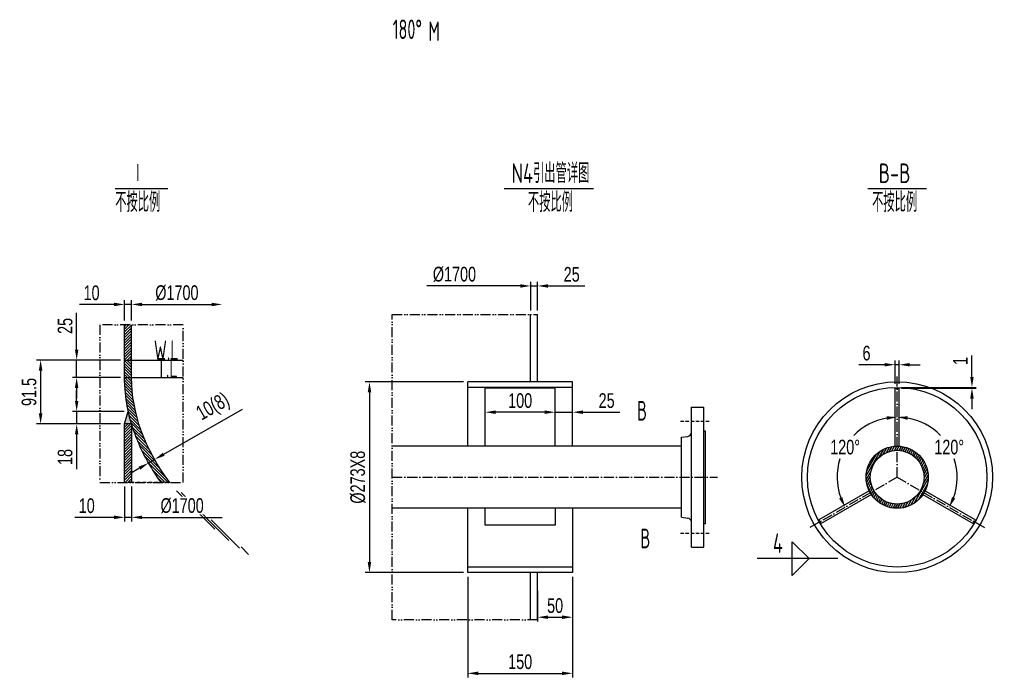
# Model space of a CAD drawing. Header units: millimetres. Extents: x 35105 to 454747, y -53554 to 1224.
# Drawn here: x 438049 to 441530, y -49818 to -47465 of the extents above; entities that cross this region are included whole.
import ezdxf
from ezdxf.enums import TextEntityAlignment as Align

# ---------------------------------------------------------------- set-up
doc = ezdxf.new("R2010")
doc.units = ezdxf.units.MM
for name, pattern in [('ACAD_ISO10W100', [18, 12, -3, 0, -3]), ('ACAD_ISO12W100', [21, 12, -3, 0, -3, 0, -3]), ('PHANTOM', [63.5, 31.75, -6.35, 6.35, -6.35, 6.35, -6.35])]:
    doc.linetypes.add(name, pattern=pattern)
doc.layers.get('Defpoints').update_dxf_attribs({"lineweight": 18})
for name, color, linetype, lineweight in [('04细实线', 1, 'Continuous', 13), ('中心线', 1, 'ACAD_ISO10W100', 18), ('剖面线', 7, 'Continuous', 18), ('双点划线', 3, 'ACAD_ISO12W100', 18), ('标注', 7, 'Continuous', 18), ('细实线', 7, 'Continuous', 18)]:
    doc.layers.add(name, color=color, linetype=linetype, lineweight=lineweight)
doc.layers.add('标题栏', color=3, linetype='Continuous')
doc.styles.add('HGCAD', font='HGCAD.SHX', dxfattribs={"width": 0.75, "bigfont": 'HGCADHZ.SHX'})
doc.styles.add('HZ', font='gbenor.shx', dxfattribs={"width": 0.9, "bigfont": 'gbcbig.shx'})
doc.dimstyles.new('LCR-1-15', dxfattribs={"dimscale": 15, "dimtxt": 3.5, "dimasz": 2.5, "dimexe": 1, "dimexo": 1, "dimgap": 1, "dimtad": 1, "dimdec": 1, "dimdsep": 46, "dimtxsty": 'HZ', "dimcen": 0, "dimclrd": 1, "dimclre": 1, "dimclrt": 1, "dimadec": 1, "dimazin": 2, "dimtm": 1e-09, "dimtfac": 0.5, "dimtdec": 1, "dimtmove": 0, "dimatfit": 3, "dimfxl": 1, "dimtfill": 1, "dimlwd": -1, "dimlwe": -1, "dimarcsym": 1})
doc.dimstyles.new('LCR-1-15$2', dxfattribs={"dimscale": 15, "dimtxt": 3.5, "dimasz": 2.5, "dimexe": 1, "dimexo": 1, "dimgap": 1, "dimtad": 0, "dimtih": 1, "dimtoh": 1, "dimdec": 1, "dimdsep": 46, "dimtxsty": 'HZ', "dimcen": 0, "dimclrd": 1, "dimclre": 1, "dimclrt": 1, "dimadec": 1, "dimazin": 2, "dimtm": 1e-09, "dimtfac": 0.5, "dimtdec": 1, "dimtmove": 0, "dimatfit": 3, "dimfxl": 1, "dimtfill": 1, "dimlwd": -1, "dimlwe": -1, "dimarcsym": 1})

# ---------------------------------------------------------------- blocks, each defined once
blk = doc.blocks.new('*D228')
at = {"layer": 'Defpoints', "color": 0, "transparency": 16777216}
for p in [(438425, -49120.4), (438450, -49120.4), (438450, -49245.3)]:
    blk.add_point(p, dxfattribs=at)
at = {"layer": '双点划线', "color": 1, "linetype": 'Continuous', "transparency": 16777216}
for p, q in [((438425, -49135.4), (438425, -49260.3)), ((438450, -49135.4), (438450, -49260.3)), ((438387.5, -49245.3), (438246.5, -49245.3)), ((438450, -49245.3), (438425, -49245.3)), ((438487.5, -49245.3), (438525, -49245.3))]:
    blk.add_line(p, q, dxfattribs=at)
at = {"layer": '双点划线', "color": 1, "transparency": 16777216}
for points in [[(438387.5, -49239), (438387.5, -49251.5), (438425, -49245.3)], [(438487.5, -49239), (438487.5, -49251.5), (438450, -49245.3)]]:
    blk.add_solid(points, dxfattribs=at)
at = {"layer": '双点划线', "color": 1, "transparency": 16777216, "insert": (438289.6, -49204), "char_height": 52.5, "attachment_point": 5, "style": 'HGCAD', "bg_fill": 3, "box_fill_scale": 1.1, "bg_fill_color": 256, "bg_fill_true_color": 13158600, "bg_fill_transparency": 962}
blk.add_mtext('10', dxfattribs=at)
blk = doc.blocks.new('_None')
blk = doc.blocks.new('*D229')
at = {"layer": 'Defpoints', "color": 0, "linetype": 'PHANTOM', "transparency": 16777216}
for p in [(438450, -49120.4), (438774.1, -49245.3), (438774.1, -49245.3)]:
    blk.add_point(p, dxfattribs=at)
at = {"layer": '双点划线', "color": 1, "linetype": 'Continuous', "transparency": 16777216}
for p, q in [((438450, -49135.4), (438450, -49260.3)), ((438487.5, -49245.3), (438774.1, -49245.3))]:
    blk.add_line(p, q, dxfattribs=at)
at = {"layer": '双点划线', "color": 1, "linetype": 'PHANTOM', "transparency": 16777216}
blk.add_solid([(438487.5, -49239), (438487.5, -49251.5), (438450, -49245.3)], dxfattribs=at)
at = {"layer": '双点划线', "color": 1, "linetype": 'PHANTOM', "transparency": 16777216, "insert": (438630.8, -49204), "char_height": 52.5, "attachment_point": 5, "style": 'HGCAD', "bg_fill": 3, "box_fill_scale": 1.1, "bg_fill_color": 256, "bg_fill_true_color": 13158600, "bg_fill_transparency": 532}
blk.add_mtext('%%c1700', dxfattribs=at)
blk = doc.blocks.new('*D230')
at = {"layer": 'Defpoints', "color": 0, "transparency": 16777216}
for p in [(438425, -48483.8), (438425, -48556.6), (438450, -48556.6)]:
    blk.add_point(p, dxfattribs=at)
at = {"layer": '双点划线', "color": 1, "linetype": 'Continuous', "transparency": 16777216}
for p, q in [((438387.5, -48483.8), (438263.8, -48483.8)), ((438425, -48541.6), (438425, -48468.8)), ((438450, -48483.8), (438425, -48483.8)), ((438450, -48541.6), (438450, -48468.8)), ((438487.5, -48483.8), (438525, -48483.8))]:
    blk.add_line(p, q, dxfattribs=at)
at = {"layer": '双点划线', "color": 1, "transparency": 16777216}
for points in [[(438387.5, -48477.6), (438387.5, -48490.1), (438425, -48483.8)], [(438487.5, -48477.6), (438487.5, -48490.1), (438450, -48483.8)]]:
    blk.add_solid(points, dxfattribs=at)
at = {"layer": '双点划线', "color": 1, "transparency": 16777216, "insert": (438306.9, -48442.6), "char_height": 52.5, "attachment_point": 5, "style": 'HGCAD', "bg_fill": 3, "box_fill_scale": 1.1, "bg_fill_color": 256, "bg_fill_true_color": 13158600, "bg_fill_transparency": 1442}
blk.add_mtext('10', dxfattribs=at)
blk = doc.blocks.new('*D231')
at = {"layer": 'Defpoints', "color": 0, "transparency": 16777216}
for p in [(438450, -48483.8), (438774.1, -48483.8), (438774.1, -48483.8)]:
    blk.add_point(p, dxfattribs=at)
at = {"layer": '双点划线', "color": 1, "linetype": 'Continuous', "transparency": 16777216}
blk.add_line((438487.5, -48483.8), (438736.6, -48483.8), dxfattribs=at)
at = {"layer": '双点划线', "color": 1, "transparency": 16777216}
for points in [[(438487.5, -48477.6), (438487.5, -48490.1), (438450, -48483.8)], [(438736.6, -48477.6), (438736.6, -48490.1), (438774.1, -48483.8)]]:
    blk.add_solid(points, dxfattribs=at)
at = {"layer": '双点划线', "color": 1, "transparency": 16777216, "insert": (438612.1, -48442.6), "char_height": 52.5, "attachment_point": 5, "style": 'HGCAD', "bg_fill": 3, "box_fill_scale": 1.1, "bg_fill_color": 256, "bg_fill_true_color": 13158600, "bg_fill_transparency": 1492}
blk.add_mtext('%%c1700', dxfattribs=at)
blk = doc.blocks.new('*D232')
at = {"layer": 'Defpoints', "color": 0, "transparency": 16777216}
for p in [(438425, -48682.6), (438253.5, -48745.1), (438425, -48745.1)]:
    blk.add_point(p, dxfattribs=at)
at = {"layer": '双点划线', "color": 1, "linetype": 'Continuous', "transparency": 16777216}
for p, q in [((438253.5, -48645.1), (438253.5, -48513.8)), ((438410, -48682.6), (438238.5, -48682.6)), ((438253.5, -48745.1), (438253.5, -48682.6)), ((438410, -48745.1), (438238.5, -48745.1)), ((438253.5, -48782.6), (438253.5, -48820.1))]:
    blk.add_line(p, q, dxfattribs=at)
at = {"layer": '双点划线', "color": 1, "transparency": 16777216}
for points in [[(438247.3, -48645.1), (438259.8, -48645.1), (438253.5, -48682.6)], [(438247.3, -48782.6), (438259.8, -48782.6), (438253.5, -48745.1)]]:
    blk.add_solid(points, dxfattribs=at)
at = {"layer": '双点划线', "color": 1, "transparency": 16777216, "insert": (438212.3, -48560.7), "char_height": 52.5, "attachment_point": 5, "rotation": 90, "style": 'HGCAD', "bg_fill": 3, "box_fill_scale": 1.1, "bg_fill_color": 256, "bg_fill_true_color": 13158600, "bg_fill_transparency": 1512}
blk.add_mtext('25', dxfattribs=at)
blk = doc.blocks.new('*D233')
at = {"layer": 'Defpoints', "color": 0, "transparency": 16777216}
for p in [(438425, -48682.6), (438124.6, -48911.3), (438425, -48911.3)]:
    blk.add_point(p, dxfattribs=at)
at = {"layer": '双点划线', "color": 1, "linetype": 'Continuous', "transparency": 16777216}
for p, q in [((438410, -48682.6), (438109.6, -48682.6)), ((438124.6, -48720.1), (438124.6, -48873.8)), ((438410, -48911.3), (438109.6, -48911.3))]:
    blk.add_line(p, q, dxfattribs=at)
at = {"layer": '双点划线', "color": 1, "transparency": 16777216}
for points in [[(438118.3, -48720.1), (438130.8, -48720.1), (438124.6, -48682.6)], [(438118.3, -48873.8), (438130.8, -48873.8), (438124.6, -48911.3)]]:
    blk.add_solid(points, dxfattribs=at)
at = {"layer": '双点划线', "color": 1, "transparency": 16777216, "insert": (438083.3, -48797), "char_height": 52.5, "attachment_point": 5, "rotation": 90, "style": 'HGCAD', "bg_fill": 3, "box_fill_scale": 1.1, "bg_fill_color": 256, "bg_fill_true_color": 13158600, "bg_fill_transparency": 1342}
blk.add_mtext('91.5', dxfattribs=at)
blk = doc.blocks.new('*D234')
at = {"layer": 'Defpoints', "color": 0, "transparency": 16777216}
for p in [(438438.3, -48866.3), (438253.5, -48911.3), (438425, -48911.3)]:
    blk.add_point(p, dxfattribs=at)
at = {"layer": '双点划线', "color": 1, "linetype": 'Continuous', "transparency": 16777216}
for p, q in [((438253.5, -48828.8), (438253.5, -48791.3)), ((438423.3, -48866.3), (438238.5, -48866.3)), ((438253.5, -48866.3), (438253.5, -48911.3)), ((438410, -48911.3), (438238.5, -48911.3)), ((438253.5, -48948.8), (438253.5, -49072.6))]:
    blk.add_line(p, q, dxfattribs=at)
at = {"layer": '双点划线', "color": 1, "transparency": 16777216}
for points in [[(438247.3, -48828.8), (438259.8, -48828.8), (438253.5, -48866.3)], [(438247.3, -48948.8), (438259.8, -48948.8), (438253.5, -48911.3)]]:
    blk.add_solid(points, dxfattribs=at)
at = {"layer": '双点划线', "color": 1, "transparency": 16777216, "insert": (438212.3, -49029.4), "char_height": 52.5, "attachment_point": 5, "rotation": 90, "style": 'HGCAD', "bg_fill": 3, "box_fill_scale": 1.1, "bg_fill_color": 256, "bg_fill_true_color": 13158600, "bg_fill_transparency": 1427}
blk.add_mtext('18', dxfattribs=at)
blk = doc.blocks.new('*D235')
at = {"layer": 'Defpoints', "color": 0, "transparency": 16777216}
for p in [(438510.9, -49050.8), (438510.9, -49050.8), (438532.6, -49038.4)]:
    blk.add_point(p, dxfattribs=at)
at = {"layer": '双点划线', "color": 1, "linetype": 'Continuous', "transparency": 16777216}
for p, q in [((438565.1, -49019.7), (438846.4, -48858.1)), ((438510.9, -49050.8), (438532.6, -49038.4)), ((438540.1, -49051.4), (438540.1, -49051.4)), ((438478.4, -49069.5), (438445.9, -49088.2)), ((438518.4, -49063.8), (438518.4, -49063.8))]:
    blk.add_line(p, q, dxfattribs=at)
at = {"layer": '双点划线', "color": 1, "transparency": 16777216}
for points in [[(438562, -49014.3), (438568.2, -49025.1), (438532.6, -49038.4)], [(438475.3, -49064.1), (438481.5, -49074.9), (438510.9, -49050.8)]]:
    blk.add_solid(points, dxfattribs=at)
at = {"layer": '双点划线', "color": 1, "transparency": 16777216, "insert": (438743.4, -48853.9), "char_height": 52.5, "attachment_point": 5, "rotation": 29.8727, "style": 'HGCAD', "bg_fill": 3, "box_fill_scale": 1.1, "bg_fill_color": 256, "bg_fill_true_color": 13158600, "bg_fill_transparency": 1352}
blk.add_mtext('10(8)', dxfattribs=at)
blk = doc.blocks.new('*D236')
at = {"layer": 'Defpoints', "color": 0, "transparency": 16777216}
for p in [(441181.6, -48699.4), (441181.6, -48783.1), (441196.6, -48783.1)]:
    blk.add_point(p, dxfattribs=at)
at = {"layer": '细实线', "color": 1, "linetype": 'Continuous', "transparency": 16777216}
for p, q in [((441144.1, -48699.4), (441052.3, -48699.4)), ((441181.6, -48768.1), (441181.6, -48684.4)), ((441196.6, -48699.4), (441181.6, -48699.4)), ((441196.6, -48768.1), (441196.6, -48684.4)), ((441234.1, -48699.4), (441271.6, -48699.4))]:
    blk.add_line(p, q, dxfattribs=at)
at = {"layer": '细实线', "color": 1, "transparency": 16777216}
for points in [[(441144.1, -48693.2), (441144.1, -48705.7), (441181.6, -48699.4)], [(441234.1, -48693.2), (441234.1, -48705.7), (441196.6, -48699.4)]]:
    blk.add_solid(points, dxfattribs=at)
at = {"layer": '细实线', "color": 1, "transparency": 16777216, "insert": (441079.5, -48658.2), "char_height": 52.5, "attachment_point": 5, "style": 'HGCAD', "bg_fill": 3, "box_fill_scale": 1.1, "bg_fill_color": 256, "bg_fill_true_color": 13158600, "bg_fill_transparency": 3022}
blk.add_mtext('6', dxfattribs=at)
blk = doc.blocks.new('*D237')
at = {"layer": 'Defpoints', "color": 0, "transparency": 16777216}
for p in [(441189.1, -48780.6), (441189.1, -48783.1), (441456.7, -48780.6)]:
    blk.add_point(p, dxfattribs=at)
at = {"layer": '细实线', "color": 1, "linetype": 'Continuous', "transparency": 16777216}
for p, q in [((441456.7, -48743.1), (441456.7, -48666.2)), ((441204.1, -48780.6), (441471.7, -48780.6)), ((441204.1, -48783.1), (441471.7, -48783.1)), ((441456.7, -48783.1), (441456.7, -48780.6)), ((441456.7, -48820.6), (441456.7, -48858.1))]:
    blk.add_line(p, q, dxfattribs=at)
at = {"layer": '细实线', "color": 1, "transparency": 16777216}
for points in [[(441450.5, -48743.1), (441463, -48743.1), (441456.7, -48780.6)], [(441450.5, -48820.6), (441463, -48820.6), (441456.7, -48783.1)]]:
    blk.add_solid(points, dxfattribs=at)
at = {"layer": '细实线', "color": 1, "transparency": 16777216, "insert": (441415.5, -48685.9), "char_height": 52.5, "attachment_point": 5, "rotation": 90, "style": 'HGCAD', "bg_fill": 3, "box_fill_scale": 1.1, "bg_fill_color": 256, "bg_fill_true_color": 13158600, "bg_fill_transparency": 3032}
blk.add_mtext('1', dxfattribs=at)
blk = doc.blocks.new('*D238')
at = {"layer": 'Defpoints', "color": 0, "ltscale": 3, "transparency": 16777216}
for p in [(441189.1, -48738.9), (441050.9, -48937.1), (441189.1, -49101.8), (441189.1, -49101.8), (440874.8, -49283.3)]:
    blk.add_point(p, dxfattribs=at)
at = {"layer": '中心线', "color": 1, "linetype": 'Continuous', "ltscale": 3, "transparency": 16777216}
for start, end in [(100.0054, 136.2235), (162.052, 199.9946)]:
    blk.add_arc((441189.1, -49101.8), 215, start, end, dxfattribs=at)
at = {"layer": '中心线', "color": 1, "ltscale": 3, "transparency": 16777216}
for points in [[(441151.2, -48883.9), (441152.3, -48896.3), (441189.1, -48886.8)], [(440992.8, -49172.7), (440981.4, -49178), (441002.9, -49209.3)]]:
    blk.add_solid(points, dxfattribs=at)
at = {"layer": '中心线', "color": 1, "ltscale": 3, "transparency": 16777216, "insert": (441002.9, -48994.3), "char_height": 52.5, "attachment_point": 5, "style": 'HGCAD', "bg_fill": 3, "box_fill_scale": 1.1, "bg_fill_color": 256, "bg_fill_true_color": 13158600, "bg_fill_transparency": 327}
blk.add_mtext('120°', dxfattribs=at)
blk = doc.blocks.new('*D239')
at = {"layer": 'Defpoints', "color": 0, "ltscale": 3, "transparency": 16777216}
for p in [(441189.1, -48738.9), (441400.9, -49064.5), (441189.1, -49101.8), (441189.1, -49101.8), (441503.4, -49283.3)]:
    blk.add_point(p, dxfattribs=at)
at = {"layer": '中心线', "color": 1, "linetype": 'Continuous', "ltscale": 3, "transparency": 16777216}
for start, end in [(43.7765, 79.9946), (340.0054, 17.948)]:
    blk.add_arc((441189.1, -49101.8), 215, start, end, dxfattribs=at)
at = {"layer": '中心线', "color": 1, "ltscale": 3, "transparency": 16777216}
for points in [[(441226, -48896.3), (441227, -48883.9), (441189.1, -48886.8)], [(441396.9, -49178), (441385.5, -49172.7), (441375.4, -49209.3)]]:
    blk.add_solid(points, dxfattribs=at)
at = {"layer": '中心线', "color": 1, "ltscale": 3, "transparency": 16777216, "insert": (441375.4, -48994.3), "char_height": 52.5, "attachment_point": 5, "style": 'HGCAD', "bg_fill": 3, "box_fill_scale": 1.1, "bg_fill_color": 256, "bg_fill_true_color": 13158600, "bg_fill_transparency": 542}
blk.add_mtext('120°', dxfattribs=at)
blk = doc.blocks.new('*D240')
at = {"layer": 'Defpoints', "color": 0, "transparency": 16777216}
for p in [(439902.9, -48417.6), (439877.9, -48520.2), (439902.9, -48520.2)]:
    blk.add_point(p, dxfattribs=at)
at = {"layer": '中心线', "color": 1, "linetype": 'Continuous', "transparency": 16777216}
for p, q in [((439840.4, -48417.6), (439802.9, -48417.6)), ((439877.9, -48505.2), (439877.9, -48402.6)), ((439877.9, -48417.6), (439902.9, -48417.6)), ((439902.9, -48505.2), (439902.9, -48402.6)), ((439940.4, -48417.6), (440071.6, -48417.6))]:
    blk.add_line(p, q, dxfattribs=at)
at = {"layer": '中心线', "color": 1, "transparency": 16777216}
for points in [[(439840.4, -48411.4), (439840.4, -48423.9), (439877.9, -48417.6)], [(439940.4, -48411.4), (439940.4, -48423.9), (439902.9, -48417.6)]]:
    blk.add_solid(points, dxfattribs=at)
at = {"layer": '中心线', "color": 1, "transparency": 16777216, "insert": (440024.7, -48376.4), "char_height": 52.5, "attachment_point": 5, "style": 'HGCAD', "bg_fill": 3, "box_fill_scale": 1.1, "bg_fill_color": 256, "bg_fill_true_color": 13158600, "bg_fill_transparency": 582}
blk.add_mtext('25', dxfattribs=at)
blk = doc.blocks.new('*D241')
at = {"layer": 'Defpoints', "color": 0, "transparency": 16777216}
for p in [(439370, -48417.6), (439370, -48417.6), (439877.9, -48417.6)]:
    blk.add_point(p, dxfattribs=at)
at = {"layer": '中心线', "color": 1, "linetype": 'Continuous', "transparency": 16777216}
blk.add_line((439840.4, -48417.6), (439506.7, -48417.6), dxfattribs=at)
at = {"layer": '中心线', "color": 1, "transparency": 16777216}
blk.add_solid([(439840.4, -48411.4), (439840.4, -48423.9), (439877.9, -48417.6)], dxfattribs=at)
at = {"layer": '中心线', "color": 1, "transparency": 16777216, "insert": (439605.2, -48376.4), "char_height": 52.5, "attachment_point": 5, "style": 'HGCAD', "bg_fill": 3, "box_fill_scale": 1.1, "bg_fill_color": 256, "bg_fill_true_color": 13158600, "bg_fill_transparency": 772}
blk.add_mtext('%%c1700', dxfattribs=at)
blk = doc.blocks.new('*D242')
at = {"layer": 'Defpoints', "color": 0, "transparency": 16777216}
for p in [(439715.4, -48869.3), (439715.4, -48869.3), (439965.4, -48869.3)]:
    blk.add_point(p, dxfattribs=at)
at = {"layer": '中心线', "color": 1, "linetype": 'Continuous', "transparency": 16777216}
blk.add_line((439927.9, -48869.3), (439752.9, -48869.3), dxfattribs=at)
at = {"layer": '中心线', "color": 1, "transparency": 16777216}
for points in [[(439752.9, -48863), (439752.9, -48875.5), (439715.4, -48869.3)], [(439927.9, -48863), (439927.9, -48875.5), (439965.4, -48869.3)]]:
    blk.add_solid(points, dxfattribs=at)
at = {"layer": '中心线', "color": 1, "transparency": 16777216, "insert": (439840.4, -48828), "char_height": 52.5, "attachment_point": 5, "style": 'HGCAD', "bg_fill": 3, "box_fill_scale": 1.1, "bg_fill_color": 256, "bg_fill_true_color": 13158600, "bg_fill_transparency": 497}
blk.add_mtext('100', dxfattribs=at)
blk = doc.blocks.new('*D243')
at = {"layer": 'Defpoints', "color": 0, "transparency": 16777216}
for p in [(439965.4, -48869.3), (440027.9, -48869.3), (440027.9, -48869.3)]:
    blk.add_point(p, dxfattribs=at)
at = {"layer": '中心线', "color": 1, "linetype": 'Continuous', "transparency": 16777216}
for p, q in [((439927.9, -48869.3), (439890.4, -48869.3)), ((439965.4, -48869.3), (440027.9, -48869.3)), ((440065.4, -48869.3), (440196.6, -48869.3))]:
    blk.add_line(p, q, dxfattribs=at)
at = {"layer": '中心线', "color": 1, "transparency": 16777216}
for points in [[(439927.9, -48863), (439927.9, -48875.5), (439965.4, -48869.3)], [(440065.4, -48863), (440065.4, -48875.5), (440027.9, -48869.3)]]:
    blk.add_solid(points, dxfattribs=at)
at = {"layer": '中心线', "color": 1, "transparency": 16777216, "insert": (440149.7, -48828), "char_height": 52.5, "attachment_point": 5, "style": 'HGCAD', "bg_fill": 3, "box_fill_scale": 1.1, "bg_fill_color": 256, "bg_fill_true_color": 13158600, "bg_fill_transparency": 637}
blk.add_mtext('25', dxfattribs=at)
blk = doc.blocks.new('*D244')
at = {"layer": 'Defpoints', "color": 0, "transparency": 16777216}
for p in [(439652.9, -49443.1), (440027.9, -49443.1), (440027.9, -49803.3)]:
    blk.add_point(p, dxfattribs=at)
at = {"layer": '中心线', "color": 1, "linetype": 'Continuous', "transparency": 16777216}
for p, q in [((439652.9, -49458.1), (439652.9, -49818.3)), ((440027.9, -49458.1), (440027.9, -49818.3)), ((439690.4, -49803.3), (439990.4, -49803.3))]:
    blk.add_line(p, q, dxfattribs=at)
at = {"layer": '中心线', "color": 1, "transparency": 16777216}
for points in [[(439690.4, -49797), (439690.4, -49809.5), (439652.9, -49803.3)], [(439990.4, -49797), (439990.4, -49809.5), (440027.9, -49803.3)]]:
    blk.add_solid(points, dxfattribs=at)
at = {"layer": '中心线', "color": 1, "transparency": 16777216, "insert": (439840.4, -49762), "char_height": 52.5, "attachment_point": 5, "style": 'HGCAD', "bg_fill": 3, "box_fill_scale": 1.1, "bg_fill_color": 256, "bg_fill_true_color": 13158600, "bg_fill_transparency": 512}
blk.add_mtext('150', dxfattribs=at)
blk = doc.blocks.new('*D245')
at = {"layer": 'Defpoints', "color": 0, "transparency": 16777216}
for p in [(439902.9, -49492.8), (440027.9, -49492.8), (440027.9, -49602.6)]:
    blk.add_point(p, dxfattribs=at)
at = {"layer": '中心线', "color": 1, "linetype": 'Continuous', "transparency": 16777216}
for p, q in [((439902.9, -49507.8), (439902.9, -49617.6)), ((440027.9, -49507.8), (440027.9, -49617.6)), ((439940.4, -49602.6), (439990.4, -49602.6))]:
    blk.add_line(p, q, dxfattribs=at)
at = {"layer": '中心线', "color": 1, "transparency": 16777216}
for points in [[(439940.4, -49596.3), (439940.4, -49608.8), (439902.9, -49602.6)], [(439990.4, -49596.3), (439990.4, -49608.8), (440027.9, -49602.6)]]:
    blk.add_solid(points, dxfattribs=at)
at = {"layer": '中心线', "color": 1, "transparency": 16777216, "insert": (439965.4, -49561.3), "char_height": 52.5, "attachment_point": 5, "style": 'HGCAD', "bg_fill": 3, "box_fill_scale": 1.1, "bg_fill_color": 256, "bg_fill_true_color": 13158600, "bg_fill_transparency": 2307}
blk.add_mtext('50', dxfattribs=at)
blk = doc.blocks.new('*D246')
at = {"layer": 'Defpoints', "color": 0, "transparency": 16777216}
for p in [(439652.9, -48760.6), (439301.1, -49443.1), (439652.9, -49443.1)]:
    blk.add_point(p, dxfattribs=at)
at = {"layer": '中心线', "color": 1, "linetype": 'Continuous', "transparency": 16777216}
for p, q in [((439637.9, -48760.6), (439286.1, -48760.6)), ((439301.1, -48798.1), (439301.1, -49405.6)), ((439637.9, -49443.1), (439286.1, -49443.1))]:
    blk.add_line(p, q, dxfattribs=at)
at = {"layer": '中心线', "color": 1, "transparency": 16777216}
for points in [[(439294.9, -48798.1), (439307.4, -48798.1), (439301.1, -48760.6)], [(439294.9, -49405.6), (439307.4, -49405.6), (439301.1, -49443.1)]]:
    blk.add_solid(points, dxfattribs=at)
at = {"layer": '中心线', "color": 1, "transparency": 16777216, "insert": (439259.9, -49101.8), "char_height": 52.5, "attachment_point": 5, "rotation": 90, "style": 'HGCAD', "bg_fill": 3, "box_fill_scale": 1.1, "bg_fill_color": 256, "bg_fill_true_color": 13158600, "bg_fill_transparency": 587}
blk.add_mtext('%%c273X8', dxfattribs=at)

msp = doc.modelspace()

# ---------------------------------------------------------------- hatches: boundary and pattern name
at = {"layer": '剖面线'}
h = msp.add_hatch(dxfattribs=at)
h.set_pattern_fill('JIS_WOOD', color=256, scale=10, style=0)
h.set_pattern_definition([(45, (38.855, 191.4755), (-4.99999999, 4.99999999), [])])
h.paths.add_polyline_path([(438450.01269, -48556.64462), (438425.01269, -48556.64462), (438425.01269, -48682.58693), (438450.01269, -48682.58693)])
h.paths.add_polyline_path([(438450.01269, -48911.32388), (438425.01362, -48911.32388), (438425.01269, -48911.32706), (438425.01269, -49120.4077), (438450.01269, -49120.4077)])
h = msp.add_hatch(dxfattribs=at)
h.set_pattern_fill('JIS_WOOD', color=256, scale=10, angle=90, style=0)
h.set_pattern_definition([(135, (38.855, 191.4755), (-4.99999999, -4.99999999), [])])
edge = h.paths.add_edge_path()
edge.add_ellipse((440575.01269, -48745.08693), major_axis=(2125, 0), ratio=0.5, start_angle=180, end_angle=200.68580495, ccw=False)
edge.add_line((438450.01269, -48745.08693), (438425.01269, -48745.08693))
edge.add_spline(control_points=[(438425.01269, -48745.08693), (438425.01269, -48754.98424), (438425.27688, -48764.88156), (438427.43953, -48805.3871), (438431.60514, -48835.95182), (438438.27035, -48866.32765)], knot_values=[3.0323096203, 3.0323096203, 3.0323096203, 3.0323096203, 3.0589990136, 3.0589990136, 3.1415926536, 3.1415926536, 3.1415926536, 3.1415926536], degree=3, periodic=0)
edge.add_spline(control_points=[(438438.27035, -48866.32765), (438438.83938, -48868.92092), (438439.42663, -48871.51282), (438442.94043, -48886.5468), (438446.26856, -48898.95647), (438450.01221, -48911.32388)], knot_values=[2.9913865225, 2.9913865225, 2.9913865225, 2.9913865225, 2.9984377743, 2.9984377743, 3.0323096203, 3.0323096203, 3.0323096203, 3.0323096203], degree=3, periodic=0)
edge.add_line((438450.01221, -48911.32388), (438450.01269, -48911.32388))
edge.add_line((438450.01269, -48911.32388), (438450.01269, -48911.32546))
edge.add_spline(control_points=[(438450.01269, -48911.32546), (438456.17685, -48931.68898), (438463.46753, -48951.93792), (438485.36465, -49004.33779), (438501.724, -49036.24829), (438531.66264, -49085.40085), (438543.36589, -49102.99776), (438555.93244, -49120.4077)], knot_values=[2.7952370893, 2.7952370893, 2.7952370893, 2.7952370893, 2.8510086998, 2.8510086998, 2.9406535916, 2.9406535916, 2.9913850873, 2.9913850873, 2.9913850873, 2.9913850873], degree=3, periodic=0)
edge.add_line((438555.93244, -49120.4077), (438587.00809, -49120.4077))
h.paths.add_polyline_path([(438450.01269, -48682.58693), (438425.01269, -48682.58693), (438425.01269, -48745.08693), (438450.01269, -48745.08693)])
at = {"layer": '细实线'}
h = msp.add_hatch(color=256, dxfattribs=at)
h.dxf.hatch_style = 1
edge = h.paths.add_edge_path()
edge.add_spline(control_points=[(438438.27053, -48866.32706), (438441.57352, -48881.37845), (438445.48956, -48896.38379), (438450.01269, -48911.32706)], knot_values=[0.1092826608, 0.1092826608, 0.1092826608, 0.1092826608, 0.1502087018, 0.1502087018, 0.1502087018, 0.1502087018], degree=3, periodic=0)
edge.add_line((438450.01269, -48911.32706), (438425.01269, -48911.32706))
edge.add_line((438425.01269, -48911.32706), (438438.27053, -48866.32706))
h = msp.add_hatch(dxfattribs=at)
h.set_pattern_fill('JIS_WOOD', color=256, scale=10, angle=15, style=0)
h.set_pattern_definition([(60, (0, 474.028), (-6.12372435, 3.5355339), [])])
h.paths.add_polyline_path([(441077.88175, -49101.82563, 1), (441300.40199, -49101.82563, 1)])
h.paths.add_polyline_path([(441285.39187, -49101.82563, 1), (441092.89187, -49101.82563, 1)], flags=16)

# ---------------------------------------------------------------- linework, layer by layer
at = {"layer": '中心线', "color": 1, "linetype": 'ACAD_ISO10W100'}
for p, q in [((440414.27863, -48901.82682), (440518.62446, -48901.82682)), ((440414.27863, -49301.82646), (440518.62446, -49301.82646))]:
    msp.add_line(p, q, dxfattribs=at)
at = {"layer": '中心线', "ltscale": 3}
for q in [(440874.83417, -49283.29126), (441503.44957, -49283.29126)]:
    msp.add_line((441189.14187, -49101.82563), q, dxfattribs=at)
msp.add_lwpolyline([(439382.4933, -49101.82563), (440546.76382, -49101.82563)], dxfattribs=at)
at = {"layer": '剖面线'}
msp.add_line((438425.01269, -48911.32706), (438438.27053, -48866.32706), dxfattribs=at)
at = {"layer": '双点划线', "ltscale": 3}
for p, q in [((438634.56356, -48556.64462), (438336.69203, -48556.64462)), ((438336.69203, -48556.64462), (438336.69203, -49120.4077)), ((438634.56356, -49120.4077), (438634.56356, -48556.64462)), ((438336.69203, -49120.4077), (438634.56356, -49120.4077))]:
    msp.add_line(p, q, dxfattribs=at)
msp.add_lwpolyline([(439902.8527, -49611.92597), (439382.4933, -49611.92597), (439382.4933, -48520.22567), (439902.8527, -48520.22567)], dxfattribs=at)
at = {"layer": '双点划线'}
for points in [[(438450.01269, -49120.4077), (438425.01269, -49120.4077)], [(438587.00809, -49120.4077), (438587.00809, -49120.4077), (438450.01269, -49120.4077)]]:
    msp.add_lwpolyline(points, dxfattribs=at)
at = {"layer": '标注'}
for p, q in [((439877.8525, -48760.56354), (439877.8525, -48520.22567)), ((439902.8527, -48760.56354), (439902.8527, -48520.22567)), ((440027.85369, -48760.56354), (439652.85073, -48760.56354)), ((439652.85073, -48990.56536), (439652.85073, -48760.56354)), ((440027.85369, -48990.56536), (440027.85369, -48760.56354)), ((440027.85369, -48780.5637), (439652.85073, -48780.5637)), ((439965.3532, -48783.06372), (439715.35122, -48783.06372)), ((439715.35122, -48990.56536), (439715.35122, -48783.06372)), ((439965.3532, -48990.56536), (439965.3532, -48783.06372)), ((438450.01269, -48911.32388), (438425.01269, -48911.32388)), ((440417.85678, -48990.56551), (439382.4933, -48990.5698)), ((440417.85678, -49213.06727), (439382.4933, -49213.07156)), ((439652.85073, -49443.06894), (439652.85073, -49213.06712)), ((439715.35122, -49273.828), (439715.35122, -49213.06712)), ((439965.3532, -49213.06712), (439965.3532, -49273.828)), ((440027.85369, -49213.06712), (440027.85369, -49443.06894)), ((440027.85369, -49423.06879), (439652.85073, -49423.06879)), ((440027.85369, -49443.06894), (439652.85073, -49443.06894))]:
    msp.add_line(p, q, dxfattribs=at)
at = {"layer": '标注', "extrusion": (0, 0, -1)}
msp.add_ellipse((440575.01269, -48745.08693), major_axis=(2125, 0), ratio=0.5, start_param=2.7805572488, end_param=3.1415926536, dxfattribs=at)
at = {"layer": '标注'}
msp.add_open_spline([(438555.93244, -49120.4077), (438543.36589, -49102.99776), (438531.66264, -49085.40085), (438501.724, -49036.24829), (438485.36465, -49004.33779), (438458.36682, -48939.73191), (438447.7293, -48907.03623), (438432.33485, -48841.17026), (438427.57907, -48808.00063), (438425.27688, -48764.88156), (438425.01269, -48754.98424), (438425.01269, -48745.08693)], degree=3, knots=[2.79523708926, 2.79523708926, 2.79523708926, 2.79523708926, 2.84596858495, 2.84596858495, 2.93561347673, 2.93561347673, 3.02525836851, 3.02525836851, 3.11490326029, 3.11490326029, 3.14159265359, 3.14159265359, 3.14159265359, 3.14159265359], dxfattribs=at)
at = {"layer": '标题栏'}
for points in [[(440206.04605, -48917.68716, 0, 12.5, 0), (440243.54605, -48917.68716, 12.5, 12.5, 0), (440243.54605, -48917.68716, 0, 0, 0), (440279.47307, -48917.68716, 0, 0, 0), (440279.47307, -48955.77256, 0, 0, 0)], [(440206.04605, -49285.9641, 0, 12.5, 0), (440243.54605, -49285.9641, 12.5, 12.5, 0), (440243.54605, -49285.9641, 0, 0, 0), (440279.47307, -49285.9641, 0, 0, 0), (440279.47307, -49247.8787, 0, 0, 0)]]:
    msp.add_lwpolyline(points, format="xyseb", dxfattribs=at)
at = {"layer": '细实线'}
for p, q in [((438390.96994, -48069.64136), (438580.28565, -48069.64136)), ((439782.73014, -48069.64136), (440102.62061, -48069.64136)), ((441084.74048, -48069.64136), (441293.54325, -48069.64136)), ((438425.01269, -48682.58693), (438425.01269, -48556.64462)), ((438450.01269, -48682.58693), (438450.01269, -48556.64462)), ((438425.01269, -48745.08693), (438425.01269, -48682.58693)), ((438425.01269, -48682.58693), (438634.56356, -48682.58693)), ((438450.01269, -48745.08693), (438450.01269, -48682.58693)), ((438425.01269, -48745.08693), (438634.56356, -48745.08693)), ((441181.64187, -48990.81858), (441181.64187, -48783.06372)), ((441181.64187, -48783.06372), (441196.64187, -48783.06372)), ((441196.64187, -48990.81858), (441196.64187, -48783.06372)), ((440452.85705, -48851.82642), (440497.85741, -48851.82642)), ((440452.85705, -49351.83038), (440452.85705, -48851.82642)), ((440497.85741, -49351.83038), (440497.85741, -48851.82642)), ((440502.85745, -48936.82709), (440497.85741, -48936.82709)), ((440502.85745, -49266.8297), (440502.85745, -48936.82709)), ((440417.85678, -48958.62474), (440439.685, -48955.94456)), ((440417.85678, -49245.03206), (440417.85678, -48958.62474)), ((441089.25694, -49150.83396), (440909.33596, -49254.71139)), ((441289.02679, -49150.83396), (441468.94777, -49254.71139)), ((441096.75694, -49163.82434), (440916.83596, -49267.70177)), ((441281.52679, -49163.82434), (441461.44777, -49267.70177)), ((440417.85678, -49245.03206), (440439.685, -49247.71223)), ((440916.83596, -49267.70177), (440909.33596, -49254.71139)), ((441468.94777, -49254.71139), (441461.44777, -49267.70177)), ((439965.3532, -49273.828), (439715.35122, -49273.828)), ((440497.85741, -49266.8297), (440502.85745, -49266.8297)), ((440813.82968, -49452.8569), (440813.82968, -49332.8569)), ((440813.82968, -49332.8569), (440873.82968, -49392.8569)), ((440452.85705, -49351.83038), (440497.85741, -49351.83038)), ((440977.23602, -49392.8569), (440688.25578, -49392.8569)), ((440977.23602, -49392.8569), (440688.25578, -49392.8569)), ((440813.82968, -49452.8569), (440873.82968, -49392.8569)), ((439877.8525, -49611.92597), (439877.8525, -49443.06894)), ((439902.8527, -49611.92597), (439902.8527, -49443.06894))]:
    msp.add_line(p, q, dxfattribs=at)
for points in [[(438425.01269, -49120.4077), (438425.01269, -48911.32388)], [(438450.01269, -48911.32388), (438450.01269, -49120.4077)]]:
    msp.add_lwpolyline(points, dxfattribs=at)
for radius in [341.26208, 321.26193, 111.26012, 96.25]:
    msp.add_circle((441189.14187, -49101.82563), radius, dxfattribs=at)
for centre, start, end in [((440437.85693, -48941.05625), 277.00002479, 0), ((440437.85693, -49262.60054), 0, 82.99997522)]:
    msp.add_arc(centre, 15.00012, start, end, dxfattribs=at)

# ---------------------------------------------------------------- texts
at = {"layer": '04细实线', "color": 3, "lineweight": -3, "style": 'HZ', "width": 0.7}
for s, p in [('180%%D', (439436.7896, -47534.74901)), ('M', (439532.45431, -47541.62092)), ('W.L', (438574.24508, -48682.58693)), ('T.L', (438577.66357, -48745.08693)), ('B', (440276.37963, -48898.99297)), ('B', (440288.31655, -49355.75968))]:
    msp.add_text(s, height=70, dxfattribs=at).set_placement(p, align=Align.CENTER)
at = {"layer": '04细实线', "color": 0, "lineweight": -3, "style": 'HZ', "width": 0.8}
for s, p in [('N4引出管详图', (439948.69896, -48049.57579)), ('B-B', (441180.05954, -48049.57579)), ('不按比例', (439948.69896, -48153.01575)), ('不按比例', (441180.05954, -48153.01575))]:
    msp.add_text(s, height=70, dxfattribs=at).set_placement(p, align=Align.CENTER)
at = {"layer": '细实线', "color": 0, "lineweight": -3, "style": 'HZ', "width": 0.8}
for s, p in [('Ⅰ', (438472.12552, -48049.57579)), ('不按比例', (438472.12552, -48153.01575)), ('4', (440762.35499, -49372.7286))]:
    msp.add_text(s, height=70, dxfattribs=at).set_placement(p, align=Align.CENTER)

# ---------------------------------------------------------------- next in the draw order: dimensions: what is measured, and where the dimension line sits
at = {"layer": '中心线'}
dim = msp.add_linear_dim(base=(439902.8527, -48417.64728), p1=(439877.8525, -48520.22567), p2=(439902.8527, -48520.22567), dimstyle='LCR-1-15', override={"dimtxsty": 'HGCAD', "dimblk2": 'None', "dimatfit": 1, "dimfxl": 1.25}, dxfattribs=at)
dim.commit()
dim.dimension.update_dxf_attribs({"geometry": '*D240', "text_midpoint": (440024.7277, -48376.39728)})
for base, p1, p2, text, picture, middle in [((439715.35122, -48869.28478), (439965.3532, -48869.28478), (439715.35122, -48869.28478), '100', '*D242', (439840.35221, -48828.03478)), ((440027.85369, -49803.29314), (439652.85073, -49443.06894), (440027.85369, -49443.06894), '150', '*D244', (439840.35221, -49762.04314))]:
    dim = msp.add_linear_dim(base=base, p1=p1, p2=p2, text=text, dimstyle='LCR-1-15', override={"dimtxsty": 'HGCAD', "dimblk2": 'None', "dimatfit": 1, "dimfxl": 1.25}, dxfattribs=at)
    dim.commit()
    dim.dimension.update_dxf_attribs({"geometry": picture, "text_midpoint": middle})
at = {"layer": '双点划线'}
dim = msp.add_linear_dim(base=(438425.01269, -48483.81806), p1=(438450.01269, -48556.64462), p2=(438425.01269, -48556.64462), text='10', dimstyle='LCR-1-15', override={"dimtxsty": 'HGCAD', "dimblk2": 'None', "dimatfit": 1, "dimfxl": 1.25}, dxfattribs=at)
dim.commit()
dim.dimension.update_dxf_attribs({"geometry": '*D230', "text_midpoint": (438306.88769, -48442.56806)})
dim = msp.add_linear_dim(base=(438450.01269, -49245.28485), p1=(438425.01269, -49120.4077), p2=(438450.01269, -49120.4077), text='10', dimstyle='LCR-1-15', override={"dimtxsty": 'HGCAD', "dimblk2": 'None', "dimatfit": 1, "dimfxl": 1.25}, dxfattribs=at)
dim.commit()
dim.dimension.update_dxf_attribs({"geometry": '*D228', "text_midpoint": (438289.59604, -49245.28485), "dimtype": 160})
at = {"layer": '细实线'}
dim = msp.add_aligned_dim(p1=(441196.64187, -48783.06372), p2=(441181.64187, -48783.06372), distance=-83.64781, text='6', dimstyle='LCR-1-15', override={"dimtxsty": 'HGCAD', "dimblk2": 'None', "dimatfit": 1, "dimfxl": 1.25}, dxfattribs=at)
dim.commit()
dim.dimension.update_dxf_attribs({"geometry": '*D236', "text_midpoint": (441079.45437, -48658.16591)})

# ---------------------------------------------------------------- next in the draw order: dimensions: what is measured, and where the dimension line sits
at = {"layer": '中心线'}
for base, p1, p2, text, override, picture, middle in [((439370.01317, -48417.64728), (439877.8525, -48417.64728), (439370.01317, -48417.64728), '%%c1700', {"dimtxsty": 'HGCAD', "dimblk2": 'None', "dimsah": 1, "dimsd2": 1, "dimatfit": 1, "dimfxl": 1.25}, '*D241', (439605.18284, -48376.39728)), ((440027.85369, -48869.28478), (439965.3532, -48869.28478), (440027.85369, -48869.28478), '25', {"dimtxsty": 'HGCAD', "dimblk2": 'None', "dimatfit": 1, "dimfxl": 1.25}, '*D243', (440149.72869, -48828.03478)), ((440027.85369, -49602.55444), (439902.8527, -49492.76526), (440027.85369, -49492.76526), '50', {"dimtxsty": 'HGCAD', "dimblk2": 'None', "dimatfit": 1, "dimfxl": 1.25}, '*D245', (439965.3532, -49561.30444))]:
    dim = msp.add_linear_dim(base=base, p1=p1, p2=p2, text=text, dimstyle='LCR-1-15', override=override, dxfattribs=at)
    dim.commit()
    dim.dimension.update_dxf_attribs({"geometry": picture, "text_midpoint": middle})
dim = msp.add_aligned_dim(p1=(439652.85073, -48760.56354), p2=(439652.85073, -49443.06894), distance=-351.71985, text='%%c273X8', dimstyle='LCR-1-15', override={"dimtxsty": 'HGCAD', "dimblk2": 'None', "dimatfit": 1, "dimfxl": 1.25}, dxfattribs=at)
dim.commit()
dim.dimension.update_dxf_attribs({"geometry": '*D246', "text_midpoint": (439259.88087, -49101.81624)})
at = {"layer": '双点划线'}
dim = msp.add_linear_dim(base=(438774.13089, -48483.81806), p1=(438450.01269, -48483.81806), p2=(438774.13089, -48483.81806), text='%%c1700', dimstyle='LCR-1-15', override={"dimtxsty": 'HGCAD', "dimblk2": 'None', "dimatfit": 1, "dimfxl": 1.25}, dxfattribs=at)
dim.commit()
dim.dimension.update_dxf_attribs({"geometry": '*D231', "text_midpoint": (438612.07179, -48442.56806)})
dim = msp.add_linear_dim(base=(438253.53397, -48745.08693), p1=(438425.01269, -48682.58693), p2=(438425.01269, -48745.08693), angle=90, text='25', dimstyle='LCR-1-15', override={"dimtxsty": 'HGCAD', "dimblk2": 'None', "dimatfit": 1, "dimfxl": 1.25}, dxfattribs=at)
dim.commit()
dim.dimension.update_dxf_attribs({"geometry": '*D232', "text_midpoint": (438253.53397, -48560.71193), "dimtype": 160})
at = {"layer": '双点划线', "linetype": 'PHANTOM'}
dim = msp.add_linear_dim(base=(438774.13089, -49245.28485), p1=(438450.01269, -49120.4077), p2=(438774.13089, -49245.28485), text='%%c1700', dimstyle='LCR-1-15', override={"dimtxsty": 'HGCAD', "dimblk2": 'None', "dimsah": 1, "dimse2": 1, "dimatfit": 1, "dimfxl": 1.25}, dxfattribs=at)
dim.commit()
dim.dimension.update_dxf_attribs({"geometry": '*D229', "text_midpoint": (438630.82179, -49204.03485)})
at = {"layer": '细实线'}
dim = msp.add_aligned_dim(p1=(441189.14187, -48783.06372), p2=(441189.14187, -48780.5637), distance=-267.5969, text='1', dimstyle='LCR-1-15', override={"dimtxsty": 'HGCAD', "dimblk2": 'None', "dimatfit": 1, "dimfxl": 1.25}, dxfattribs=at)
dim.commit()
dim.dimension.update_dxf_attribs({"geometry": '*D237', "text_midpoint": (441415.48876, -48685.8762)})

# ---------------------------------------------------------------- next in the draw order: linework, layer by layer
at = {"layer": '中心线', "ltscale": 3}
msp.add_line((441189.14187, -49101.82563), (441189.14187, -48738.89436), dxfattribs=at)

# ---------------------------------------------------------------- next in the draw order: dimensions: what is measured, and where the dimension line sits
at = {"layer": '双点划线'}
dim = msp.add_linear_dim(base=(438124.57717, -48911.32706), p1=(438425.01269, -48682.58693), p2=(438425.01269, -48911.32706), angle=90, text='91.5', dimstyle='LCR-1-15', override={"dimtxsty": 'HGCAD', "dimblk2": 'None', "dimatfit": 1, "dimfxl": 1.25}, dxfattribs=at)
dim.commit()
dim.dimension.update_dxf_attribs({"geometry": '*D233', "text_midpoint": (438083.32717, -48796.95699)})

# ---------------------------------------------------------------- next in the draw order: dimensions: what is measured, and where the dimension line sits
at = {"layer": '中心线', "ltscale": 3}
dim = msp.add_angular_dim_2l(base=(441050.93268, -48937.11434), line1=((441189.14187, -49101.82563), (440874.83417, -49283.29126)), line2=((441189.14187, -49101.82563), (441189.14187, -48738.89436)), dimstyle='LCR-1-15$2', override={"dimtxsty": 'HGCAD', "dimblk2": 'None', "dimatfit": 1, "dimfxl": 1.25}, dxfattribs=at)
dim.commit()
dim.dimension.update_dxf_attribs({"geometry": '*D238', "text_midpoint": (441002.93314, -48994.31797)})
at = {"layer": '双点划线'}
dim = msp.add_linear_dim(base=(438253.53397, -48911.32388), p1=(438438.27035, -48866.32765), p2=(438425.00192, -48911.32388), angle=90, text='18', dimstyle='LCR-1-15', override={"dimtxsty": 'HGCAD', "dimblk2": 'None', "dimatfit": 1, "dimfxl": 1.25}, dxfattribs=at)
dim.commit()
dim.dimension.update_dxf_attribs({"geometry": '*D234', "text_midpoint": (438212.28397, -49029.44888)})

# ---------------------------------------------------------------- next in the draw order: linework, layer by layer
at = {"layer": '细实线'}
msp.add_lwpolyline([(441096.75687, -49163.82429, 0, 12.5, 0), (441079.40773, -49197.0697, 0, 0, 0), (440977.23602, -49392.8569, 0, 0, 0)], format="xyseb", dxfattribs=at)

# ---------------------------------------------------------------- next in the draw order: dimensions: what is measured, and where the dimension line sits
at = {"layer": '中心线', "ltscale": 3}
dim = msp.add_angular_dim_2l(base=(441400.89062, -49064.48861), line1=((441189.14187, -49101.82563), (441503.44957, -49283.29126)), line2=((441189.14187, -49101.82563), (441189.14187, -48738.89436)), dimstyle='LCR-1-15$2', override={"dimtxsty": 'HGCAD', "dimblk2": 'None', "dimatfit": 1, "dimfxl": 1.25}, dxfattribs=at)
dim.commit()
dim.dimension.update_dxf_attribs({"geometry": '*D239', "text_midpoint": (441375.3506, -48994.31797)})
at = {"layer": '双点划线'}
dim = msp.add_linear_dim(base=(438510.9012, -49050.83527), p1=(438532.57944, -49038.38346), p2=(438510.9012, -49050.83527), angle=209.87270109, text='10(8)', dimstyle='LCR-1-15', override={"dimtxsty": 'HGCAD', "dimblk2": 'None', "dimatfit": 1, "dimfxl": 1.25}, dxfattribs=at)
dim.commit()
dim.dimension.update_dxf_attribs({"geometry": '*D235', "text_midpoint": (438770.78255, -48901.56158), "dimtype": 161})

doc.saveas('drawing.dxf')
